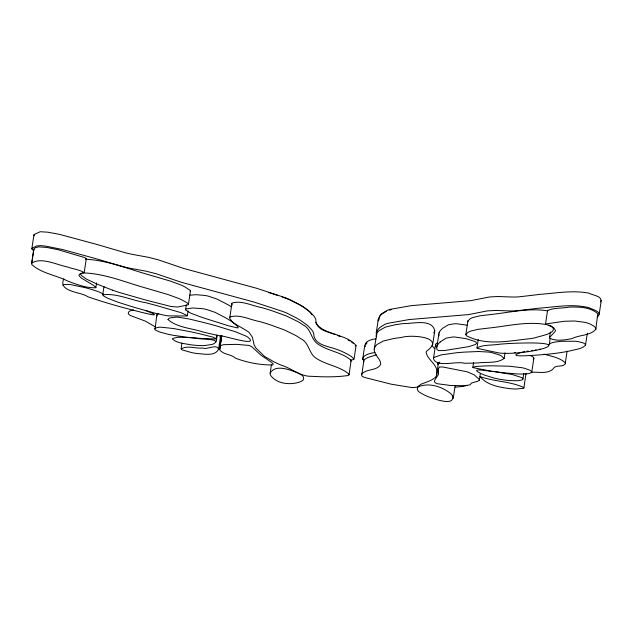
<?xml version="1.0" encoding="UTF-8"?>
<svg xmlns="http://www.w3.org/2000/svg" width="633" height="633" viewBox="0 0 633 633"><rect width="100%" height="100%" fill="white"/><g stroke="black" fill="none" stroke-linecap="round" stroke-linejoin="round"><path stroke-width="0.95" d="M190.098 337.563L178.015 337.239L172.722 338.449A12.098 2.706 8.6 0 0 172.674 339.328C177.406 343.221 184.156 343.482 189.955 344.676A23.595 5.278 8.6 0 0 204.506 345.547L211.382 344.574A43.25 9.669 8.6 0 0 213.819 343.774C222.056 338.307 199.569 339.612 197.773 338.386M438.495 362.559L436.485 375.733L435.33 377.434L431.991 379.729A138.374 30.946 8.6 0 1 427.489 381.739L421.135 384.152L416.83 387.246L411.964 387.586L391.154 384.176L364.648 377.458A12.344 2.761 8.6 0 1 361.68 375.622L363.959 359.845L367.718 357.574L376.39 354.844M436.675 374.625C439.104 364.964 427.742 360.747 426.104 352.375A41.398 9.258 8.6 0 1 426.658 351.133C446.574 336.74 409.931 334.374 401.575 337.476A139.695 31.239 8.6 0 0 393.275 338.623L383.266 341.037L377.11 344.463A128.483 28.73 8.6 0 0 374.918 347.05C371.642 353.657 380.734 357.898 380.75 364.22C377.236 371.223 366.135 368.343 361.49 374.38M432.655 344.803L434.76 330.877C432.347 318.328 412.479 323.859 403.68 323.558A139.695 31.239 8.6 0 0 395.38 324.705L385.37 327.111L379.214 330.537A128.483 28.73 8.6 0 0 377.023 333.132L374.206 348.886M376.311 334.968L376.279 336.819M218.575 349.258C216.795 343.418 207.22 350.057 202.655 348.015C195.993 348.823 186.379 344.961 181.196 349.092A8.767 1.962 8.6 0 0 182.336 349.986L192.179 352.723A22.788 5.096 8.6 0 0 197.599 353.578C204.253 353.879 214.832 356.616 218.575 349.258L220.537 336.265M363.595 360.454L363.785 361.696M366.001 344.668L366.072 344.051M63.83 278.789C57.627 292.114 81.23 291.75 87.813 296.758A215.687 48.227 8.6 0 0 100.797 301.039L102.704 301.632A201.413 45.038 8.6 0 0 123.435 307.63L130.786 309.584A283.908 63.49 8.6 0 0 136.237 310.985C141.531 312.267 167.792 319.269 145.701 310.486M452.548 395.847A70.896 15.857 8.6 0 0 450.34 393.291C441.866 386.692 429.823 382.625 419.339 386.423A38.423 8.593 8.6 0 0 417.725 387.499C415.485 391.4 422.124 393.528 424.632 395.111A55.498 12.407 8.6 0 0 428.889 396.978C433.36 398.521 455.135 406.987 452.548 395.847M547.529 310.874C530.557 308.034 513.513 311.65 496.699 313.833A172.129 38.486 8.6 0 1 493.265 314.229L479.901 315.82L472.954 317.505A69.116 15.453 8.6 0 0 470.184 318.747L467.882 320.939L465.809 334.762L466.434 335.719A6.385 1.424 8.6 0 0 467.589 336.313C487.402 346.101 509.684 340.681 530.652 338.623A102.364 22.891 8.6 0 0 535.534 337.682C539.569 335.957 559.517 333.235 551.478 326.161M467.882 320.939L468.016 321.73M504.169 358.405C497.277 363.738 486.476 361.72 478.026 362.931A152.98 34.206 8.6 0 1 464.06 363.231C456.891 360.794 435.908 368.002 433.486 358.476A32.109 7.177 8.6 0 1 434.309 357.313L441.43 354.844L456.179 352.795A192.115 42.957 8.6 0 1 464.598 352.098L478.746 351.513L488.747 352.075A9.764 2.184 8.6 0 1 491.477 352.549L498.385 354.583A23.152 5.175 8.6 0 1 501.312 355.873L504.169 358.405L505.007 352.858M350.698 360.027C361.293 359.742 338.568 349.598 336.946 349.519C328.44 345.95 313.818 345.476 313.715 333.409A148.929 33.304 8.6 0 0 312.749 331.391A154.349 34.514 8.6 0 0 311.752 329.88L307.662 325.52L300.999 320.702A181.141 40.504 8.6 0 0 296.371 317.924L287.493 313.414A65.595 14.67 8.6 0 0 282.69 311.452L254.379 302.163L181.37 282.302L156.019 273.693L146.065 271.185L131.205 268.471A33.478 7.485 8.6 0 1 123.087 266.651L104.825 261.318A233.11 52.128 8.6 0 0 95.243 258.486L62.453 249.505L45.655 246.095L40.449 245.604L36.627 245.968L31.99 248.239L32.046 249.267L33.636 250.85M353.982 359.457L356.078 345.531C351.228 339.486 342.595 336.93 335.387 334.335C327.483 331.866 315.709 329.951 315.812 319.491A148.929 33.304 8.6 0 0 314.854 317.473A154.349 34.514 8.6 0 0 313.857 315.954L309.766 311.594L303.096 306.776A181.141 40.504 8.6 0 0 298.475 304.006L289.59 299.488A65.595 14.67 8.6 0 0 284.787 297.526L256.476 288.237L183.467 268.384L158.115 259.767L148.169 257.259L133.31 254.545A33.478 7.485 8.6 0 1 125.192 252.725L106.922 247.392A233.11 52.128 8.6 0 0 97.347 244.567L59.36 234.329L47.76 232.176L40.211 231.733L33.937 234.59L31.84 248.856M350.698 361.277A12.344 2.761 8.6 0 0 351.101 360.272C341.504 351.908 327.419 351.078 317.165 343.553C310.708 338.52 311.048 328.432 302.922 324.808A128.483 28.73 8.6 0 0 297.439 321.358L286.488 316.009L272.38 310.89A139.695 31.239 8.6 0 0 261.658 307.606C252.116 305.929 241.537 299.963 231.963 303.096L229.684 318.233L231.947 321.485L237.494 326.272L238.237 327.49L237.937 327.989L228.608 325.837L202.766 317.663L190.778 313.193L185.604 309.972L186.26 304.892M31.65 263.629L33.747 249.703M96.635 282.848L95.773 287.762C86.048 288.126 76.443 284.344 67.422 280.941C55.902 275.141 41.825 273.448 32.014 264.776A32.576 7.287 8.6 0 1 31.729 263.114L33.834 249.188L35.543 247.606L38.74 246.886L46.707 247.432L58.6 249.837L84.007 257.378L86.262 258.493L85.55 259.071M84.205 272.53L86.302 258.604M188.223 311.048L187.131 316.009L168.568 315.859A11.497 2.572 8.6 0 1 165.632 315.503L154.911 313.169L133.887 307.227L118.379 302.345L107.705 298.27L103.923 296.197L102.728 294.836L103.986 286.48M188.254 337.405L173.379 335.324A32.418 7.248 8.6 0 1 167.721 334.177L160.196 332.175L155.892 330.371A12.027 2.69 8.6 0 1 154.99 329.611L156.834 314.965A14.963 3.347 8.6 0 1 157.514 314.126L158.78 313.651M181.109 348.688L181.948 343.118M112.603 290.199A102.364 22.891 8.6 0 0 119.21 292.43L145.709 300.05L170.863 306.459L177.691 307.045L187.819 304.9A6.385 1.424 8.6 0 0 188.436 304.513L190.486 290.571L184.567 286.686A69.116 15.453 8.6 0 0 179.994 284.613L170.174 281.044L153.218 276.051A172.129 38.486 8.6 0 1 148.874 274.785C128.183 268.954 107.8 260.456 86.128 259.261M194.98 338.117L215.426 339.035L216.312 338.695L216.874 334.984M216.154 342.002L217.135 335.506M219.873 346.781L221.55 335.64M219.596 349.669L221.692 335.743M219.849 348.451L221.811 335.45M270.156 373.059C275.553 364.015 289.503 369.735 297.225 372.71A38.423 8.593 8.6 0 1 300.303 374.317C303.626 375.306 305.423 379.958 301.34 381.272A55.498 12.407 8.6 0 1 298.689 382.356C289.273 385.086 276.787 383.804 270.631 375.424A70.896 15.857 8.6 0 1 270.156 373.059L271.415 364.703M349.02 374.744L351.117 360.826M362.622 359.56L364.727 345.634M376.231 332.926L378.328 319M433.478 358.492L435.583 344.566A32.109 7.177 8.6 0 1 436.414 343.387L437.553 342.69M440.275 341.899L445.83 338.267L452.555 336.993A12.336 2.761 8.6 0 1 455.198 337.057L466.038 338.647L474.979 341.496A11.972 2.674 8.6 0 1 476.19 342.342L476.514 343.458L475.351 344.518L468.871 346.623L444.508 350.532L438.606 350.619L437.079 349.574L436.667 347.936L439.096 332.792M453.204 398.497L455.159 385.505M493.384 371.579L473.262 367.694L472.835 367.346L473.539 362.701M476.973 347.873C483.81 344.455 492.506 345.452 500.007 344.186A344.154 76.957 8.6 0 1 509.233 343.505C586.443 339.913 531.934 354.915 501.66 353.23A11.497 2.572 8.6 0 1 498.757 352.929L477.337 348.364L476.973 347.873L478.231 339.517M479.371 380.069L480.352 373.573M491.976 371.405C488.557 371.231 467.217 367.045 481.499 373.826A43.25 9.669 8.6 0 0 485.195 375.322L494.088 378.059A23.595 5.278 8.6 0 0 509.533 380.56L517.778 380.773L522.17 379.919L522.937 379.112L523.776 373.541M523.887 387.823L525.991 373.897A8.767 1.962 8.6 0 1 525.675 374.38L525.279 374.578M531.76 372.133L533.864 358.215M545.511 324.104L547.608 310.186M547.877 310.534C552.728 307.773 562.397 308.421 568.845 307.124C578.064 306.87 588.231 306.831 596.096 312.322A32.576 7.287 8.6 0 1 597.71 314.134L595.843 329.263C590.257 335.814 579.417 334.746 571.939 338.623C564.786 339.968 556.051 341.591 549.484 338.038L550.314 332.024M550.196 338.354L549.317 344.36L548.447 345.452M565.285 363.184L567.105 351.117M524.725 351.616L523.641 351.837A87.457 19.56 8.6 0 0 520.611 352.581C506.186 357.336 528.832 355.556 531.894 355.414A283.908 63.49 8.6 0 0 536.42 355.129L542.473 354.678A201.413 45.038 8.6 0 0 558.939 352.858L560.387 352.636A215.687 48.227 8.6 0 0 570.088 350.904C575.215 349.392 581.569 349.194 585.517 345.262L587.337 333.195M599.19 314.237L601.287 300.311M472.835 367.346L475.763 366.483L484.569 365.961A122.755 27.448 8.6 0 1 493.067 365.811L509.383 366.238L521.956 367.718A11.505 2.572 8.6 0 1 524.939 368.414L529.433 370.044A14.963 3.347 8.6 0 1 531.174 371.152L531.728 371.903A12.027 2.69 8.6 0 1 531.585 372.544L528.824 373.565L522.636 374.024A32.418 7.248 8.6 0 1 517.588 373.976L502.689 372.702A80.913 18.096 8.6 0 0 497.712 372.014L494.128 371.547M438.748 333.939L438.914 336.028M435.583 344.55L435.789 346.093M102.728 294.836C116.448 292.873 131.901 300.422 145.772 302.701A344.154 76.957 8.6 0 1 156.984 305.668L180.706 312.575L187.526 315.693M436.754 347.193L437.102 346.045A157.744 35.274 8.6 0 1 440.299 341.907M190.533 290.784L190.486 290.966A6.385 1.424 8.6 0 1 190.137 291.251M585.517 345.262L585.39 344.336L583.982 343.308A8.118 1.812 8.6 0 0 582.645 342.769L578.151 341.638A9.511 2.128 8.6 0 0 575.706 341.25L561.693 341.282A90.353 20.209 8.6 0 0 556.613 341.844L553.289 342.406A28.097 6.283 8.6 0 0 551.557 342.904L549.404 344.028M597.94 315.337L597.394 316.516M434.76 330.877L433.716 332.95M465.841 334.485L468.143 332.293A69.116 15.453 8.6 0 1 470.912 331.051L477.86 329.358L491.224 327.775A172.129 38.486 8.6 0 0 494.658 327.38C511.812 325.156 529.259 321.414 546.548 324.618M229.652 317.576L229.866 317.022C239.44 313.889 250.019 319.855 259.554 321.532A139.695 31.239 8.6 0 1 270.275 324.816L284.391 329.935L295.342 335.284A128.483 28.73 8.6 0 1 300.825 338.734C308.951 342.358 308.603 352.446 315.06 357.479C325.315 365.004 339.399 365.834 349.005 374.198A12.344 2.761 8.6 0 1 347.786 375.559C335.878 377.236 323.7 377.015 311.713 376.311C300.446 376.746 291.995 368.461 281.725 365.376A138.374 30.946 8.6 0 1 274.295 362.021L264.57 356.434L255.954 348.047L254.094 344.787L252.432 337.318L249.149 332.507A41.398 9.258 8.6 0 0 247.068 330.964L234.036 323.257M549.476 337.595L555.196 331.368A66.6 14.891 8.6 0 0 555.386 330.181L553.685 327.72L545.543 324.001L564.225 321.271L574.756 321.002L585.77 322.458L590.225 324.041L593.999 326.24A32.576 7.287 8.6 0 1 595.613 328.052L595.843 329.263M220.537 335.83L219.991 336.843M31.729 263.114C41.319 256.784 56.97 264.926 67.351 266.928C72.763 269.041 79.418 269.531 84.173 272.633C82.282 273.432 76.625 273.844 79.964 276.803A66.6 14.891 8.6 0 0 81.554 278.188L93.415 285.325L95.939 287.485M62.849 285.285L63.276 284.85A8.118 1.812 8.6 0 1 64.162 284.557L67.921 284.352A9.511 2.128 8.6 0 1 70.247 284.502L86.12 287.888A90.353 20.209 8.6 0 1 92.521 289.74L96.92 291.164A28.097 6.283 8.6 0 1 99.468 292.145L103.211 293.934M600.535 301.917C603.296 295.991 592.409 295.374 588.912 293.158C572.881 290.096 556.549 293.063 540.487 294.321A233.11 52.128 8.6 0 0 532.946 295.223L518.498 296.885A33.478 7.485 8.6 0 1 511.44 297.004L497.791 296.513L489.459 296.972L470.81 300.643L411.355 305.628L390.157 309.363A65.595 14.67 8.6 0 0 387.008 310.431L382.213 313.406A181.141 40.504 8.6 0 0 380.204 315.432L378.463 318.494L378.202 320.891M438.337 362.369L437.435 363.508M439.785 362.147L437.814 364.743M597.275 317.22C603.265 311.737 592.678 309.743 589.157 307.749C572.525 303.468 555.196 307.068 538.39 308.239A233.11 52.128 8.6 0 0 530.85 309.149L516.401 310.803A33.478 7.485 8.6 0 1 509.336 310.922L495.694 310.439L487.355 310.89L468.713 314.569L409.258 319.546L388.053 323.281A65.595 14.67 8.6 0 0 384.904 324.349L380.109 327.332A181.141 40.504 8.6 0 0 378.107 329.358L376.358 332.42L376.374 336.392M366.436 343.442L367.061 342.841M356.078 345.531L355.121 345.95M533.215 358.982L533.69 358.626A12.027 2.69 8.6 0 0 533.833 357.985L533.279 357.226A14.963 3.347 8.6 0 0 531.538 356.118L530.272 355.556M81.546 273.171L80.684 274.089L81.325 275.45L86.31 279.042L97.102 284.138L112.603 290.199M386.359 311.294L381.691 314.134A128.483 28.73 8.6 0 0 379.499 316.722L378.756 320.417M466.814 385.252L462.763 386.447L455.293 387.143M389.477 310.162L391.281 309.656M133.737 309.909C131.862 310.486 128.127 310.732 128.222 313.351A23.722 5.309 8.6 0 0 130.485 315.582L145.273 321.089L155.615 327.016M539.284 349.313L540.226 349.115M375.749 338.869C371.864 339.248 363.461 341.44 365.36 346.567M189.583 295.16L196.483 294.709L205.116 295.5A12.336 2.761 8.6 0 1 208.043 296.07L217.127 299.108L227.635 304.552A157.744 35.274 8.6 0 1 231.346 306.776M375.076 352.541C371.555 352.787 359.433 355.588 363.904 360.85M526.988 351.204L528.144 351.022M535.075 350.025L536.183 349.859M531.641 350.508L532.804 350.35M82.607 272.918C104.809 273.306 125.674 282.524 146.832 288.332A172.129 38.486 8.6 0 0 151.176 289.598L168.133 294.582L177.952 298.159A69.116 15.453 8.6 0 1 182.526 300.224L187.202 302.898L188.484 304.331M531.134 372.299C538.161 371.658 547.719 374.443 553.155 368.857C555.22 364.537 561.748 367.433 564.929 364.363A23.722 5.309 8.6 0 0 564.889 362.385C559.089 357.439 551.05 356.229 543.929 354.14M189.465 337.642L191.475 337.682A95.172 21.285 8.6 0 1 193.563 337.864L194.268 337.927M190.818 337.745L197.077 338.196M514.257 352.518L515.602 352.628M188.681 337.452L188.317 337.413M492.703 371.365L512.216 374.507L521.774 377.64A12.098 2.706 8.6 0 1 522.85 378.645L522.937 379.112M467.043 325.18L457.2 323.803A12.336 2.761 8.6 0 0 454.549 323.74L448.37 324.8L443.005 328.029A163.235 36.5 8.6 0 0 439.033 332.784M548.487 325.069L549.357 325.322M277.262 295.279L274.857 294.487A139.695 31.239 8.6 0 0 268.732 292.565M281.756 296.83L286.488 298.594M334.912 334.485C328.029 331.573 319.618 329.437 315.63 322.498M337.848 335.625L340.056 336.495M550.14 325.584L550.852 325.868M287.311 298.934L288.964 299.607M289.756 299.939L299.915 304.956A128.483 28.73 8.6 0 1 305.399 308.406L309.537 311.729L312.014 314.696M348.174 340.04L349.82 340.902M351.22 341.733L353.151 343.228M434.57 348.466L432.102 345.737M34.53 235.824L33.945 234.93M232.058 305.043L231.749 303.65M216.312 338.695L212.933 337.152L201.389 334.169A122.755 27.448 8.6 0 0 191.609 331.969L173.664 328.543L161.162 327.206A11.505 2.572 8.6 0 0 158.598 327.277L155.409 328.052A14.963 3.347 8.6 0 0 154.737 328.883M156.834 314.965L157.087 315.685A12.027 2.69 8.6 0 0 157.316 315.938M234.075 323.249A157.744 35.274 8.6 0 0 225.609 317.806L215.125 312.362L206.049 309.323A12.336 2.761 8.6 0 0 203.122 308.754L192.717 307.962L185.912 309.039A11.972 2.674 8.6 0 0 185.54 309.711M33.842 250.257A32.576 7.287 8.6 0 1 33.834 249.188M438.519 368.525L438.471 374.419L434.768 380.116L434.436 381.517L435.188 382.751L437.332 383.733L451.218 385.552L465.761 385.687L470.018 384.809L471.625 383.012L477.765 381.24L479.339 380.219L478.849 379.017L474.085 374.752L467.067 371.785L442.878 367.005L439.571 366.982L438.519 368.525M168.006 319.53C176.955 327.665 191.918 328.242 203.351 332.096A152.98 34.206 8.6 0 0 219.477 335.775C221.463 334.667 259.411 347.533 248.524 337.713A32.109 7.177 8.6 0 0 246.229 336.194L235.318 331.7L216.257 325.853A192.115 42.957 8.6 0 0 205.931 323.059L189.259 319.008L178.601 317.252A9.764 2.184 8.6 0 0 176.069 317.141L170.625 317.79A23.152 5.175 8.6 0 0 168.813 318.541L168.006 319.53M219.611 349.535C222.737 354.749 231.132 353.982 235.603 358.238C247.4 362.638 260.337 365.138 272.878 364.948L273.219 364.038L271.842 362.567L260.749 355.026L252.409 347.169L249.267 345.46L236.513 344.344L223.235 344.708L220.268 345.832L219.611 349.535M480.154 376.595C486.927 385.283 499.959 387.412 510.499 388.709A22.788 5.096 8.6 0 0 515.634 389.042L523.578 388.298A8.767 1.962 8.6 0 0 523.823 387.554C510.372 381.224 494.175 381.667 480.154 376.595"/></g></svg>
